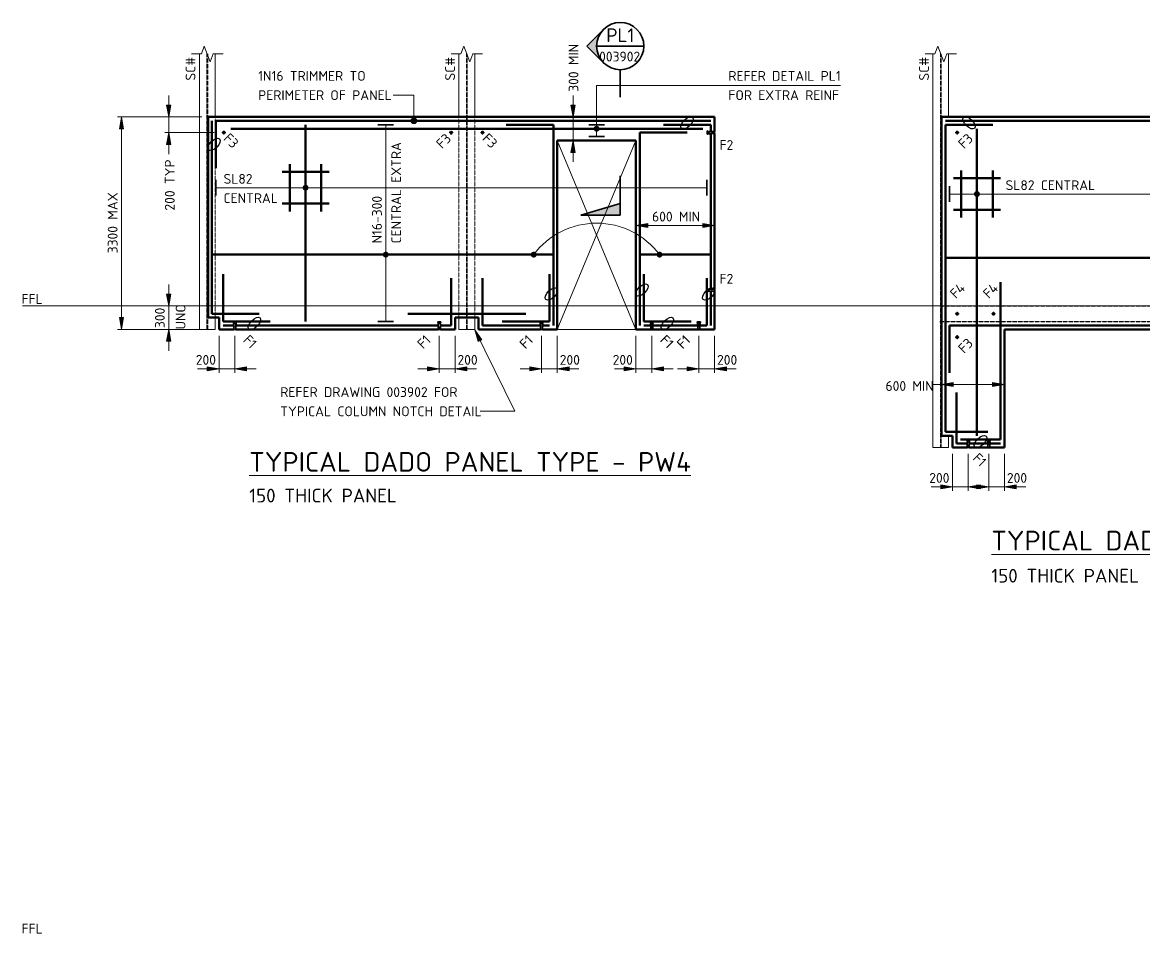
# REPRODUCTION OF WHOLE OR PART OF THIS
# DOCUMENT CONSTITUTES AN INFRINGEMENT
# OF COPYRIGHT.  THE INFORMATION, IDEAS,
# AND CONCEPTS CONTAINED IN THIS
# Model space of a CAD drawing. Header units: millimetres. Extents: x 1456 to 41506, y -3340 to 17135.
# Drawn here: x 2456 to 16710, y -3340 to 8235 of the extents above; entities that cross this region are included whole.
import ezdxf

# ---------------------------------------------------------------- set-up
doc = ezdxf.new("R2010")
doc.units = ezdxf.units.MM
doc.linetypes.add('Hidden', pattern=[4, 3, -1])
for name, color, linetype, lineweight in [('A-000-T_TEXT', 231, 'Continuous', 13), ('A-010-D_DIM', 211, 'Continuous', 13), ('A-010-D_DIM-50', 211, 'Continuous', 13), ('A-010-M_LINE', 90, 'Continuous', 13), ('A-060-M_DETAIL', 3, 'Continuous', 25), ('Z-000-T_TEXT', 131, 'Continuous', 25), ('Z-060-M_DETAIL', 92, 'Continuous', 25)]:
    doc.layers.add(name, color=color, linetype=linetype, lineweight=lineweight)
doc.styles.add('ISOCPEUR', font='isocpeur.ttf', dxfattribs={"height": 125})
doc.styles.add('ISOCPEUR_1', font='isocpeur.ttf', dxfattribs={"height": 250})
doc.styles.add('ISOCPEUR_2', font='isocpeur.ttf', dxfattribs={"height": 175})
doc.styles.add('ISOCPEUR_3', font='isocpeur.ttf', dxfattribs={"height": 125})
doc.dimstyles.new('2_5___Arrow_Tick', dxfattribs={"dimscale": 304.8, "dimtxt": 124.497647, "dimasz": 0.492126, "dimexe": 0.164042, "dimexo": 0.262467, "dimgap": 0.04101, "dimtad": 1, "dimdec": 0, "dimzin": 0, "dimdsep": 46, "dimtxsty": 'ISOCPEUR', "dimsah": 1, "dimcen": 0.09, "dimadec": 0, "dimazin": 0, "dimtfac": 1, "dimtdec": 4, "dimtix": 1, "dimtmove": 0, "dimatfit": 3, "dimfxl": 1, "dimtvp": 1, "dimtolj": 1, "dimtzin": 0, "dimlwd": 18, "dimlwe": 18, "dimarcsym": 2})
doc.dimstyles.new('2_5___Arrow_Tick_1', dxfattribs={"dimscale": 304.8, "dimtxt": 124.497647, "dimasz": 0.492126, "dimexe": 0.164042, "dimexo": 0.262467, "dimgap": 0.04101, "dimtad": 1, "dimdec": 0, "dimzin": 0, "dimdsep": 46, "dimtxsty": 'ISOCPEUR', "dimsah": 1, "dimcen": 0.09, "dimadec": 0, "dimazin": 0, "dimtfac": 1, "dimtdec": 4, "dimtix": 1, "dimtmove": 2, "dimatfit": 3, "dimfxl": 1, "dimtvp": 1, "dimtolj": 1, "dimtzin": 0, "dimlwd": 18, "dimlwe": 18, "dimarcsym": 2})
doc.dimstyles.new('2_5___Arrow_Tick_2', dxfattribs={"dimscale": 304.8, "dimtxt": 124.497647, "dimasz": 0.492126, "dimexe": 0.164042, "dimexo": 0.262467, "dimgap": 0.04101, "dimtad": 1, "dimdec": 0, "dimzin": 0, "dimdsep": 46, "dimtxsty": 'ISOCPEUR_3', "dimsah": 1, "dimcen": 0.09, "dimadec": 0, "dimazin": 0, "dimtfac": 1, "dimtdec": 4, "dimtix": 1, "dimtmove": 0, "dimatfit": 3, "dimfxl": 1, "dimtvp": 1, "dimtolj": 1, "dimtzin": 0, "dimlwd": 18, "dimlwe": 18, "dimarcsym": 2})
doc.dimstyles.new('2_5___Arrow_Tick_3', dxfattribs={"dimscale": 304.8, "dimtxt": 124.497647, "dimasz": 0.492126, "dimexe": 0.164042, "dimexo": 0.262467, "dimgap": 0.04101, "dimtad": 1, "dimdec": 0, "dimzin": 0, "dimdsep": 46, "dimtxsty": 'ISOCPEUR_3', "dimsah": 1, "dimcen": 0.09, "dimadec": 0, "dimazin": 0, "dimtfac": 1, "dimtdec": 4, "dimtix": 1, "dimtmove": 1, "dimatfit": 3, "dimfxl": 1, "dimtvp": 1, "dimtolj": 1, "dimtzin": 0, "dimlwd": 18, "dimlwe": 18, "dimarcsym": 2})

# ---------------------------------------------------------------- blocks, each defined once
blk = doc.blocks.new('FE1 - FE20095-4129573-S-3501 - _INDUSTRIAL_ TYPICAL DADO PANEL TYPES')
at = {"layer": 'Z-060-M_DETAIL', "lineweight": 35}
for p, q in [((21, 95), (-21, 95)), ((-21, 95), (-21, 90)), ((-21, 90), (-16, 85)), ((-16, 85), (-16, 81)), ((-16, 81), (-16, 69)), ((-16, 69), (-16, 65)), ((-16, 65), (-13, 62)), ((-13, 62), (-13, 0)), ((-13, 0), (-8, 0)), ((-8, 0), (8, 0)), ((13, 61), (16, 65)), ((13, 0), (13, 61)), ((16, 85), (21, 90)), ((16, 81), (16, 85)), ((16, 65), (16, 69)), ((21, 90), (21, 95)), ((8, 0), (13, 0))]:
    blk.add_line(p, q, dxfattribs=at)
at = {"layer": 'Z-060-M_DETAIL', "lineweight": 18}
for p, q in [((16, 81), (-16, 81)), ((-16, 69), (16, 69)), ((8, 35), (-8, 35)), ((-8, 35), (-8, 0)), ((8, 0), (8, 35)), ((16, 69), (16, 81))]:
    blk.add_line(p, q, dxfattribs=at)
blk = doc.blocks.new('NRP_Bolt Detailed Plan _v2_ - M20-3988875-S-3501 - _INDUSTRIAL_ TYPICAL DADO PANEL TYPES')
at = {"layer": 'Z-060-M_DETAIL'}
for p, q in [((-9, 15), (-17, 0)), ((-9, -15), (-17, 0)), ((9, 15), (-9, 15)), ((17, 0), (9, 15)), ((9, -15), (-9, -15)), ((17, 0), (9, -15))]:
    blk.add_line(p, q, dxfattribs=at)
at = {"layer": 'Z-060-M_DETAIL', "lineweight": 13}
for p, q in [((0, 0), (0, 25)), ((-25, 0), (0, 0)), ((0, 0), (0, -25)), ((25, 0), (0, 0))]:
    blk.add_line(p, q, dxfattribs=at)
at = {"layer": 'Z-060-M_DETAIL'}
blk.add_circle((0, 0), 10, dxfattribs=at)
blk = doc.blocks.new('NRP_Bolt Detailed Plan _v2_ - M20-1017941-S-3501 - _INDUSTRIAL_ TYPICAL DADO PANEL TYPES')
at = {"layer": 'Z-060-M_DETAIL', "lineweight": 13}
for p, q in [((-25, 0), (0, 0)), ((0, 0), (0, 25)), ((25, 0), (0, 0)), ((0, 0), (0, -25))]:
    blk.add_line(p, q, dxfattribs=at)
at = {"layer": 'Z-060-M_DETAIL'}
for p, q in [((-9, 15), (-17, 0)), ((9, 15), (-9, 15)), ((17, 0), (9, 15)), ((17, 0), (9, -15)), ((-9, -15), (-17, 0)), ((9, -15), (-9, -15))]:
    blk.add_line(p, q, dxfattribs=at)
blk.add_circle((0, 0), 10, dxfattribs=at)
blk = doc.blocks.new('FE1 - FE20095-4128119-S-3501 - _INDUSTRIAL_ TYPICAL DADO PANEL TYPES')
at = {"layer": 'Z-060-M_DETAIL', "lineweight": 18}
for p, q in [((-8, 0), (-8, -35)), ((8, -35), (8, 0)), ((16, -69), (-16, -69)), ((-16, -81), (16, -81)), ((-8, -35), (8, -35)), ((16, -81), (16, -69))]:
    blk.add_line(p, q, dxfattribs=at)
at = {"layer": 'Z-060-M_DETAIL', "lineweight": 35}
for p, q in [((8, 0), (-8, 0)), ((13, 0), (8, 0)), ((13, -61), (13, 0)), ((-16, -85), (-21, -90)), ((-21, -90), (-21, -95)), ((-21, -95), (21, -95)), ((-13, -62), (-16, -65)), ((-16, -65), (-16, -69)), ((-16, -69), (-16, -81)), ((-16, -81), (-16, -85)), ((-8, 0), (-13, 0)), ((-13, 0), (-13, -62)), ((16, -65), (13, -61)), ((16, -69), (16, -65)), ((16, -85), (16, -81)), ((21, -90), (16, -85)), ((21, -95), (21, -90))]:
    blk.add_line(p, q, dxfattribs=at)
blk = doc.blocks.new('NRP_Extent BN - 1-50-4129574-S-3501 - _INDUSTRIAL_ TYPICAL DADO PANEL TYPES')
at = {"layer": 'Z-060-M_DETAIL', "lineweight": 18}
blk.add_hatch(color=256, dxfattribs=at).paths.add_polyline_path([(-38, 0), (-36, -10), (-32, -19), (-27, -27), (-19, -32), (-10, -36), (0, -38), (10, -36), (19, -32), (27, -27), (32, -19), (36, -10), (37, 0), (36, 10), (32, 19), (27, 27), (19, 32), (10, 36), (0, 37), (-10, 36), (-19, 32), (-27, 27), (-32, 19), (-36, 10)])
at = {"layer": 'Z-060-M_DETAIL', "lineweight": 35}
for p, q in [((-100, 100), (-100, -100)), ((50, 100), (50, -100))]:
    blk.add_line(p, q, dxfattribs=at)
at = {"layer": 'Z-060-M_DETAIL', "lineweight": 18}
for q in [(-100, 0), (550, 0)]:
    blk.add_line((50, 0), q, dxfattribs=at)
blk = doc.blocks.new('NRP_Extent BN - 1-50-4193100-S-3501 - _INDUSTRIAL_ TYPICAL DADO PANEL TYPES')
at = {"layer": 'Z-060-M_DETAIL', "lineweight": 18}
blk.add_hatch(color=256, dxfattribs=at).paths.add_polyline_path([(0, -37), (10, -36), (19, -32), (27, -27), (32, -19), (36, -10), (38, 0), (36, 10), (32, 19), (27, 27), (19, 32), (10, 36), (0, 38), (-10, 36), (-19, 32), (-27, 27), (-32, 19), (-36, 10), (-37, 0), (-36, -10), (-32, -19), (-27, -27), (-19, -32), (-10, -36)])
at = {"layer": 'Z-060-M_DETAIL', "lineweight": 35}
for p, q in [((-1140, 100), (-1140, -100)), ((5100, 100), (5100, -100))]:
    blk.add_line(p, q, dxfattribs=at)
at = {"layer": 'Z-060-M_DETAIL', "lineweight": 18}
blk.add_line((5100, 0), (-1140, 0), dxfattribs=at)
blk = doc.blocks.new('NRP_Extent BN - 1-50-4193266-S-3501 - _INDUSTRIAL_ TYPICAL DADO PANEL TYPES')
at = {"layer": 'Z-060-M_DETAIL', "lineweight": 18}
blk.add_hatch(color=256, dxfattribs=at).paths.add_polyline_path([(0, 37), (-10, 36), (-19, 32), (-27, 27), (-32, 19), (-36, 10), (-38, 0), (-36, -10), (-32, -19), (-27, -27), (-19, -32), (-10, -36), (0, -38), (10, -36), (19, -32), (27, -27), (32, -19), (36, -10), (37, 0), (36, 10), (32, 19), (27, 27), (19, 32), (10, 36)])
at = {"layer": 'Z-060-M_DETAIL', "lineweight": 35}
for p, q in [((-7000, -100), (-7000, 100)), ((350, -100), (350, 100))]:
    blk.add_line(p, q, dxfattribs=at)
at = {"layer": 'Z-060-M_DETAIL', "lineweight": 18}
blk.add_line((350, 0), (-7000, 0), dxfattribs=at)
blk = doc.blocks.new('NRP_Extent BN - 1-50-V1-S-3501 - _INDUSTRIAL_ TYPICAL DADO PANEL TYPES')
at = {"layer": 'Z-060-M_DETAIL', "lineweight": 18}
blk.add_hatch(color=256, dxfattribs=at).paths.add_polyline_path([(-38, 0), (-36, -10), (-32, -19), (-27, -27), (-19, -32), (-10, -36), (0, -38), (10, -36), (19, -32), (27, -27), (32, -19), (36, -10), (37, 0), (36, 10), (32, 19), (27, 27), (19, 32), (10, 36), (0, 37), (-10, 36), (-19, 32), (-27, 27), (-32, 19), (-36, 10)])
at = {"layer": 'Z-060-M_DETAIL', "lineweight": 35}
for p, q in [((-850, 100), (-850, -100)), ((1650, 100), (1650, -100))]:
    blk.add_line(p, q, dxfattribs=at)
at = {"layer": 'Z-060-M_DETAIL', "lineweight": 18}
blk.add_line((1650, 0), (-850, 0), dxfattribs=at)
blk = doc.blocks.new('NRP_Loop BN - NRP_Loop BN-4128125-S-3501 - _INDUSTRIAL_ TYPICAL DADO PANEL TYPES')
at = {"layer": 'Z-000-T_TEXT'}
blk.add_ellipse((0, 0), major_axis=(1.41, 1.41), ratio=0.5, dxfattribs=at)
blk = doc.blocks.new('DIMBLOCK12-S-3501 - _INDUSTRIAL_ TYPICAL DADO PANEL TYPES')
at = {"layer": 'A-010-D_DIM-50', "lineweight": 18}
for points in [[(11056, 3835), (10906, 3862), (10906, 3809)], [(11256, 3835), (11406, 3809), (11406, 3862)]]:
    blk.add_hatch(color=256, dxfattribs=at).paths.add_polyline_path(points)
for p, q in [((11056, 3835), (11056, 4255)), ((11256, 3835), (11256, 4255)), ((11056, 3835), (10906, 3862)), ((10906, 3862), (10906, 3809)), ((11406, 3862), (11256, 3835)), ((11406, 3809), (11406, 3862)), ((11529, 3835), (10784, 3835)), ((10906, 3809), (11056, 3835)), ((11056, 3835), (11056, 3785)), ((11256, 3835), (11406, 3809)), ((11256, 3835), (11256, 3785))]:
    blk.add_line(p, q, dxfattribs=at)
at = {"layer": 'A-010-D_DIM-50', "color": 0, "lineweight": 18, "insert": (11287, 4011), "char_height": 125, "width": 318.91, "attachment_point": 1, "line_spacing_factor": 1.149209, "style": 'ISOCPEUR'}
blk.add_mtext('200', dxfattribs=at)
blk = doc.blocks.new('DIMBLOCK13-S-3501 - _INDUSTRIAL_ TYPICAL DADO PANEL TYPES')
at = {"layer": 'A-010-D_DIM-50', "lineweight": 18}
for points in [[(9456, 7035), (9483, 7185), (9430, 7185)], [(9456, 6735), (9430, 6585), (9483, 6585)]]:
    blk.add_hatch(color=256, dxfattribs=at).paths.add_polyline_path(points)
for p, q in [((9456, 7308), (9456, 6463)), ((9483, 7185), (9430, 7185)), ((9430, 7185), (9456, 7035)), ((9456, 7035), (9483, 7185)), ((9456, 7035), (9406, 7035)), ((9456, 7035), (9482, 7035)), ((9456, 6735), (9406, 6735)), ((9456, 6735), (9430, 6585)), ((9483, 6585), (9456, 6735)), ((9456, 6735), (9482, 6735)), ((9430, 6585), (9483, 6585))]:
    blk.add_line(p, q, dxfattribs=at)
at = {"layer": 'A-010-D_DIM-50', "color": 0, "lineweight": 18, "insert": (9400, 7354), "char_height": 125, "width": 709.64, "attachment_point": 1, "rotation": 90, "line_spacing_factor": 1.149209, "style": 'ISOCPEUR'}
blk.add_mtext('300 MIN', dxfattribs=at)
blk = doc.blocks.new('DIMBLOCK14-S-3501 - _INDUSTRIAL_ TYPICAL DADO PANEL TYPES')
at = {"layer": 'A-010-D_DIM-50', "lineweight": 18}
for points in [[(10256, 3835), (10106, 3862), (10106, 3809)], [(10456, 3835), (10606, 3809), (10606, 3862)]]:
    blk.add_hatch(color=256, dxfattribs=at).paths.add_polyline_path(points)
for p, q in [((10256, 3835), (10256, 4255)), ((10456, 3835), (10456, 4255)), ((10256, 3835), (10106, 3862)), ((10106, 3862), (10106, 3809)), ((10606, 3862), (10456, 3835)), ((10606, 3809), (10606, 3862)), ((9984, 3835), (10729, 3835)), ((10106, 3809), (10256, 3835)), ((10256, 3835), (10256, 3785)), ((10456, 3835), (10606, 3809)), ((10456, 3835), (10456, 3785))]:
    blk.add_line(p, q, dxfattribs=at)
at = {"layer": 'A-010-D_DIM-50', "color": 0, "lineweight": 18, "insert": (9960, 4011), "char_height": 125, "width": 318.91, "attachment_point": 1, "line_spacing_factor": 1.149209, "style": 'ISOCPEUR'}
blk.add_mtext('200', dxfattribs=at)
blk = doc.blocks.new('DIMBLOCK15-S-3501 - _INDUSTRIAL_ TYPICAL DADO PANEL TYPES')
at = {"layer": 'A-010-D_DIM-50', "lineweight": 18}
for points in [[(9056, 3835), (8906, 3862), (8906, 3809)], [(9256, 3835), (9406, 3809), (9406, 3862)]]:
    blk.add_hatch(color=256, dxfattribs=at).paths.add_polyline_path(points)
for p, q in [((9056, 3835), (9056, 4255)), ((9256, 3835), (9256, 4255)), ((9056, 3835), (8906, 3862)), ((8906, 3862), (8906, 3809)), ((9406, 3862), (9256, 3835)), ((9406, 3809), (9406, 3862)), ((9529, 3835), (8784, 3835)), ((8906, 3809), (9056, 3835)), ((9056, 3835), (9056, 3785)), ((9256, 3835), (9406, 3809)), ((9256, 3835), (9256, 3785))]:
    blk.add_line(p, q, dxfattribs=at)
at = {"layer": 'A-010-D_DIM-50', "color": 0, "lineweight": 18, "insert": (9287, 4011), "char_height": 125, "width": 318.91, "attachment_point": 1, "line_spacing_factor": 1.149209, "style": 'ISOCPEUR'}
blk.add_mtext('200', dxfattribs=at)
blk = doc.blocks.new('DIMBLOCK16-S-3501 - _INDUSTRIAL_ TYPICAL DADO PANEL TYPES')
at = {"layer": 'A-010-D_DIM-50', "lineweight": 18}
for points in [[(10256, 5655), (10406, 5629), (10406, 5682)], [(11256, 5655), (11106, 5682), (11106, 5629)]]:
    blk.add_hatch(color=256, dxfattribs=at).paths.add_polyline_path(points)
for p, q in [((10406, 5682), (10256, 5655)), ((10256, 5655), (10256, 5681)), ((10256, 5655), (11256, 5655)), ((10256, 5655), (10406, 5629)), ((10256, 5655), (10256, 5605)), ((10406, 5629), (10406, 5682)), ((11256, 5655), (11106, 5682)), ((11106, 5682), (11106, 5629)), ((11106, 5629), (11256, 5655)), ((11256, 5655), (11256, 5681)), ((11256, 5655), (11256, 5605))]:
    blk.add_line(p, q, dxfattribs=at)
at = {"layer": 'A-010-D_DIM-50', "color": 0, "lineweight": 18, "insert": (10461, 5831), "char_height": 125, "width": 709.64, "attachment_point": 1, "line_spacing_factor": 1.149209, "style": 'ISOCPEUR_3'}
blk.add_mtext('\u200c600 MIN', dxfattribs=at)
blk = doc.blocks.new('DIMBLOCK17-S-3501 - _INDUSTRIAL_ TYPICAL DADO PANEL TYPES')
at = {"layer": 'A-010-D_DIM-50', "lineweight": 18}
for points in [[(7756, 3835), (7606, 3862), (7606, 3809)], [(7956, 3835), (8106, 3809), (8106, 3862)]]:
    blk.add_hatch(color=256, dxfattribs=at).paths.add_polyline_path(points)
for p, q in [((7756, 3835), (7756, 4255)), ((7956, 3835), (7956, 4255)), ((7756, 3835), (7606, 3862)), ((7606, 3862), (7606, 3809)), ((8106, 3862), (7956, 3835)), ((8106, 3809), (8106, 3862)), ((8229, 3835), (7484, 3835)), ((7606, 3809), (7756, 3835)), ((7756, 3835), (7756, 3785)), ((7956, 3835), (8106, 3809)), ((7956, 3835), (7956, 3785))]:
    blk.add_line(p, q, dxfattribs=at)
at = {"layer": 'A-010-D_DIM-50', "color": 0, "lineweight": 18, "insert": (7987, 4011), "char_height": 125, "width": 318.91, "attachment_point": 1, "line_spacing_factor": 1.149209, "style": 'ISOCPEUR'}
blk.add_mtext('200', dxfattribs=at)
blk = doc.blocks.new('NRP_Section Tag Dummy - NRP_Section Tag Dummy-4129611-S-3501 - _INDUSTRIAL_ TYPICAL DADO PANEL TYPES')
at = {"layer": 'Z-000-T_TEXT', "lineweight": 13}
blk.add_hatch(color=256, dxfattribs=at).paths.add_polyline_path([(0, 43), (10, 43), (0, 40)])
h = blk.add_hatch(color=256, dxfattribs=at)
edge = h.paths.add_edge_path()
edge.add_line((4.24, 4.24), (8.49, 0))
edge.add_line((8.49, 0), (4.24, -4.24))
edge.add_arc((0, 0), 6, 315, 405)
at = {"layer": 'Z-000-T_TEXT', "lineweight": 35}
for p, q in [((10, 43), (0, 40)), ((10, 43), (0, 43)), ((0, 33), (0, 43)), ((0, 6), (0, 13)), ((8.49, 0), (4.24, 4.24)), ((8.49, 0), (4.24, -4.24)), ((6, 0), (-6, 0))]:
    blk.add_line(p, q, dxfattribs=at)
for start, end in [(90, 270), (270, 90)]:
    blk.add_arc((0, 0), 6, start, end, dxfattribs=at)
blk = doc.blocks.new('NRP_Loop BN - NRP_Loop BN-4129612-S-3501 - _INDUSTRIAL_ TYPICAL DADO PANEL TYPES')
at = {"layer": 'Z-000-T_TEXT'}
blk.add_ellipse((0, 0), major_axis=(-1.41, 1.41), ratio=0.5, dxfattribs=at)
blk = doc.blocks.new('DIMBLOCK26-S-3501 - _INDUSTRIAL_ TYPICAL DADO PANEL TYPES')
at = {"layer": 'A-010-D_DIM-50', "lineweight": 18}
for points in [[(14741, 2335), (14591, 2362), (14591, 2309)], [(14941, 2335), (15091, 2309), (15091, 2362)]]:
    blk.add_hatch(color=256, dxfattribs=at).paths.add_polyline_path(points)
for p, q in [((14741, 2335), (14741, 2755)), ((14941, 2335), (14941, 2755)), ((15214, 2335), (14469, 2335)), ((14741, 2335), (14591, 2362)), ((14591, 2362), (14591, 2309)), ((14591, 2309), (14741, 2335)), ((14741, 2335), (14741, 2285)), ((15091, 2362), (14941, 2335)), ((14941, 2335), (15091, 2309)), ((14941, 2335), (14941, 2285)), ((15091, 2309), (15091, 2362))]:
    blk.add_line(p, q, dxfattribs=at)
at = {"layer": 'A-010-D_DIM-50', "color": 0, "lineweight": 18, "insert": (14972, 2511), "char_height": 125, "width": 318.91, "attachment_point": 1, "line_spacing_factor": 1.149209, "style": 'ISOCPEUR'}
blk.add_mtext('200', dxfattribs=at)
blk = doc.blocks.new('DIMBLOCK27-S-3501 - _INDUSTRIAL_ TYPICAL DADO PANEL TYPES')
at = {"layer": 'A-010-D_DIM-50', "lineweight": 18}
for points in [[(14141, 3635), (14291, 3609), (14291, 3662)], [(14941, 3635), (14791, 3662), (14791, 3609)]]:
    blk.add_hatch(color=256, dxfattribs=at).paths.add_polyline_path(points)
for p, q in [((14141, 3635), (14141, 3685)), ((14291, 3662), (14141, 3635)), ((14941, 3635), (14141, 3635)), ((14141, 3635), (14291, 3609)), ((14141, 3635), (14141, 3609)), ((14291, 3609), (14291, 3662)), ((14941, 3635), (14791, 3662)), ((14791, 3662), (14791, 3609)), ((14791, 3609), (14941, 3635)), ((14941, 3635), (14941, 3685)), ((14941, 3635), (14941, 3609))]:
    blk.add_line(p, q, dxfattribs=at)
blk.add_ellipse((14021, 3635), major_axis=(521, 0), ratio=0.00008, start_param=0, end_param=1.570796, dxfattribs=at)
at = {"layer": 'A-010-D_DIM-50', "color": 0, "lineweight": 18, "insert": (13429, 3679), "char_height": 125, "width": 709.64, "attachment_point": 1, "line_spacing_factor": 1.149209, "style": 'ISOCPEUR_3'}
blk.add_mtext('\u200c600 MIN', dxfattribs=at)
blk = doc.blocks.new('DIMBLOCK28-S-3501 - _INDUSTRIAL_ TYPICAL DADO PANEL TYPES')
at = {"layer": 'A-010-D_DIM-50', "lineweight": 18}
for points in [[(14281, 2335), (14131, 2362), (14131, 2309)], [(14481, 2335), (14631, 2309), (14631, 2362)]]:
    blk.add_hatch(color=256, dxfattribs=at).paths.add_polyline_path(points)
for p, q in [((14281, 2335), (14281, 2755)), ((14481, 2335), (14481, 2755)), ((14009, 2335), (14754, 2335)), ((14281, 2335), (14131, 2362)), ((14131, 2362), (14131, 2309)), ((14131, 2309), (14281, 2335)), ((14281, 2335), (14281, 2285)), ((14631, 2362), (14481, 2335)), ((14481, 2335), (14631, 2309)), ((14481, 2335), (14481, 2285)), ((14631, 2309), (14631, 2362))]:
    blk.add_line(p, q, dxfattribs=at)
at = {"layer": 'A-010-D_DIM-50', "color": 0, "lineweight": 18, "insert": (13985, 2511), "char_height": 125, "width": 318.91, "attachment_point": 1, "line_spacing_factor": 1.149209, "style": 'ISOCPEUR'}
blk.add_mtext('200', dxfattribs=at)
blk = doc.blocks.new('DIMBLOCK30-S-3501 - _INDUSTRIAL_ TYPICAL DADO PANEL TYPES')
at = {"layer": 'A-010-D_DIM-50', "lineweight": 18}
for points in [[(3716, 7035), (3690, 6885), (3743, 6885)], [(3716, 4335), (3743, 4485), (3690, 4485)]]:
    blk.add_hatch(color=256, dxfattribs=at).paths.add_polyline_path(points)
for p, q in [((3716, 7035), (3666, 7035)), ((3716, 7035), (3690, 6885)), ((3716, 4335), (3716, 7035)), ((3743, 6885), (3716, 7035)), ((3716, 7035), (4736, 7035)), ((3690, 6885), (3743, 6885)), ((3743, 4485), (3690, 4485)), ((3690, 4485), (3716, 4335)), ((3716, 4335), (3743, 4485)), ((3716, 4335), (3666, 4335)), ((3716, 4335), (4876, 4335))]:
    blk.add_line(p, q, dxfattribs=at)
at = {"layer": 'A-010-D_DIM-50', "color": 0, "lineweight": 18, "insert": (3541, 5302), "char_height": 125, "width": 919.37, "attachment_point": 1, "rotation": 90, "line_spacing_factor": 1.149209, "style": 'ISOCPEUR'}
blk.add_mtext('3300 MAX', dxfattribs=at)
blk = doc.blocks.new('DIMBLOCK31-S-3501 - _INDUSTRIAL_ TYPICAL DADO PANEL TYPES')
at = {"layer": 'A-010-D_DIM-50', "lineweight": 18}
for points in [[(4316, 4635), (4343, 4785), (4290, 4785)], [(4316, 4335), (4290, 4185), (4343, 4185)]]:
    blk.add_hatch(color=256, dxfattribs=at).paths.add_polyline_path(points)
for p, q in [((4316, 4063), (4316, 4908)), ((4343, 4785), (4290, 4785)), ((4290, 4785), (4316, 4635)), ((4316, 4635), (4343, 4785)), ((4316, 4635), (4290, 4635)), ((4316, 4635), (4366, 4635)), ((4316, 4335), (4266, 4335)), ((4316, 4335), (4290, 4185)), ((4343, 4185), (4316, 4335)), ((4316, 4335), (4876, 4335)), ((4290, 4185), (4343, 4185))]:
    blk.add_line(p, q, dxfattribs=at)
at = {"layer": 'A-010-D_DIM-50', "color": 0, "lineweight": 18, "char_height": 125, "attachment_point": 1, "rotation": 90, "line_spacing_factor": 1.149209, "style": 'ISOCPEUR'}
for s, insert, width in [('300', (4141, 4352), 318.91), ('UNO', (4405, 4334), 362)]:
    blk.add_mtext(s, dxfattribs=dict(at, insert=insert, width=width))
blk = doc.blocks.new('DIMBLOCK32-S-3501 - _INDUSTRIAL_ TYPICAL DADO PANEL TYPES')
at = {"layer": 'A-010-D_DIM-50', "lineweight": 18}
for points in [[(4956, 3835), (4806, 3862), (4806, 3809)], [(5156, 3835), (5306, 3809), (5306, 3862)]]:
    blk.add_hatch(color=256, dxfattribs=at).paths.add_polyline_path(points)
for p, q in [((4956, 3835), (4956, 4255)), ((5156, 3835), (5156, 4255)), ((4956, 3835), (4806, 3862)), ((4806, 3862), (4806, 3809)), ((5306, 3862), (5156, 3835)), ((5306, 3809), (5306, 3862)), ((4684, 3835), (5429, 3835)), ((4806, 3809), (4956, 3835)), ((4956, 3835), (4956, 3785)), ((5156, 3835), (5306, 3809)), ((5156, 3835), (5156, 3785))]:
    blk.add_line(p, q, dxfattribs=at)
at = {"layer": 'A-010-D_DIM-50', "color": 0, "lineweight": 18, "insert": (4660, 4011), "char_height": 125, "width": 318.91, "attachment_point": 1, "line_spacing_factor": 1.149209, "style": 'ISOCPEUR'}
blk.add_mtext('200', dxfattribs=at)
blk = doc.blocks.new('DIMBLOCK33-S-3501 - _INDUSTRIAL_ TYPICAL DADO PANEL TYPES')
at = {"layer": 'A-010-D_DIM-50', "lineweight": 18}
for points in [[(4316, 7035), (4343, 7185), (4290, 7185)], [(4316, 6835), (4290, 6685), (4343, 6685)]]:
    blk.add_hatch(color=256, dxfattribs=at).paths.add_polyline_path(points)
for p, q in [((4316, 6563), (4316, 7308)), ((4343, 7185), (4290, 7185)), ((4290, 7185), (4316, 7035)), ((4316, 7035), (4343, 7185)), ((4316, 7035), (4266, 7035)), ((4316, 7035), (4736, 7035)), ((4316, 6835), (4266, 6835)), ((4316, 6835), (4290, 6685)), ((4343, 6685), (4316, 6835)), ((4316, 6835), (4896, 6835)), ((4290, 6685), (4343, 6685))]:
    blk.add_line(p, q, dxfattribs=at)
at = {"layer": 'A-010-D_DIM-50', "color": 0, "lineweight": 18, "insert": (4267, 5845), "char_height": 125, "width": 784.34, "attachment_point": 1, "rotation": 90, "line_spacing_factor": 1.149209, "style": 'ISOCPEUR'}
blk.add_mtext('200 TYP', dxfattribs=at)

msp = doc.modelspace()

# ---------------------------------------------------------------- hatches: boundary and pattern name
at = {"layer": 'A-000-T_TEXT', "lineweight": 18}
h = msp.add_hatch(color=7, dxfattribs=at)
edge = h.paths.add_edge_path()
edge.add_arc((7433.3, 6986), 37.5, 0, 360)
msp.add_hatch(color=7, dxfattribs=at).paths.add_polyline_path([(8207.3, 4328.1), (8249.7, 4181.8), (8297.1, 4205.1)])
at = {"layer": 'Z-060-M_DETAIL'}
for points in [[(8956.4, 5247.8), (8966.1, 5249.1), (8975.1, 5252.9), (8982.9, 5258.8), (8988.8, 5266.6), (8992.6, 5275.6), (8993.9, 5285.3), (8992.6, 5295), (8988.8, 5304.1), (8982.9, 5311.8), (8975.1, 5317.8), (8966.1, 5321.6), (8956.4, 5322.8), (8946.7, 5321.6), (8937.6, 5317.8), (8929.8, 5311.8), (8923.9, 5304.1), (8920.1, 5295), (8918.9, 5285.3), (8920.1, 5275.6), (8923.9, 5266.6), (8929.8, 5258.8), (8937.6, 5252.9), (8946.7, 5249.1)], [(10556.4, 5247.8), (10566.1, 5249.1), (10575.1, 5252.9), (10582.9, 5258.8), (10588.8, 5266.6), (10592.6, 5275.6), (10593.9, 5285.3), (10592.6, 5295), (10588.8, 5304.1), (10582.9, 5311.8), (10575.1, 5317.8), (10566.1, 5321.6), (10556.4, 5322.8), (10546.7, 5321.6), (10537.6, 5317.8), (10529.8, 5311.8), (10523.9, 5304.1), (10520.1, 5295), (10518.9, 5285.3), (10520.1, 5275.6), (10523.9, 5266.6), (10529.8, 5258.8), (10537.6, 5252.9), (10546.7, 5249.1)]]:
    msp.add_hatch(color=7, dxfattribs=at).paths.add_polyline_path(points)

# ---------------------------------------------------------------- linework, layer by layer
at = {"layer": 'A-000-T_TEXT', "color": 250, "lineweight": 18}
for p, q in [((7174.8, 7311.5), (7171.5, 7311.5)), ((7433.3, 7311.5), (7174.8, 7311.5)), ((7433.3, 6986), (7433.3, 7311.5)), ((8207.3, 4328.1), (8249.7, 4181.8)), ((8297.1, 4205.1), (8207.3, 4328.1)), ((8207.3, 4328.1), (8714.5, 3294.7)), ((8249.7, 4181.8), (8297.1, 4205.1)), ((8307.6, 3294.7), (8276.1, 3294.7)), ((8714.5, 3294.7), (8307.6, 3294.7))]:
    msp.add_line(p, q, dxfattribs=at)
msp.add_circle((7433.3, 6986), 37.5, dxfattribs=at)
at = {"layer": 'A-010-M_LINE', "lineweight": 18}
for p, q in [((4768.9, 7935.3), (4731.4, 7835.3)), ((4768.9, 7935.3), (4843.9, 7735.3)), ((8068.9, 7935.3), (8031.4, 7835.3)), ((8068.9, 7935.3), (8143.9, 7735.3)), ((14093.9, 7935.3), (14056.4, 7835.3)), ((14093.9, 7935.3), (14168.9, 7735.3)), ((4731.4, 7835.3), (4606.4, 7835.3)), ((4706.4, 4335.3), (4706.4, 7835.3)), ((4843.9, 7735.3), (4881.4, 7835.3)), ((4881.4, 7835.3), (5006.4, 7835.3)), ((4906.4, 7035.3), (4906.4, 7835.3)), ((8031.4, 7835.3), (7906.4, 7835.3)), ((8006.4, 7035.3), (8006.4, 7835.3)), ((8143.9, 7735.3), (8181.4, 7835.3)), ((8181.4, 7835.3), (8306.4, 7835.3)), ((8206.4, 7035.3), (8206.4, 7835.3)), ((14056.4, 7835.3), (13931.4, 7835.3)), ((14031.4, 2835.3), (14031.4, 7835.3)), ((14168.9, 7735.3), (14206.4, 7835.3)), ((14206.4, 7835.3), (14331.4, 7835.3)), ((14231.4, 7035.3), (14231.4, 7835.3)), ((12856.4, 7435.3), (9756.4, 7435.3)), ((9256.4, 4335.3), (10256.4, 6735.3)), ((9256.4, 6735.3), (10256.4, 4335.3)), ((2456.4, 4635.3), (33621.4, 4635.3)), ((4906.4, 4335.3), (4906.4, 4485.3)), ((8006.4, 4335.3), (8006.4, 4485.3)), ((8206.4, 4335.3), (8206.4, 4485.3)), ((4906.4, 4335.3), (4706.4, 4335.3)), ((8206.4, 4335.3), (8006.4, 4335.3)), ((9256.4, 4335.3), (10256.4, 4335.3)), ((14231.4, 2835.3), (14231.4, 2985.3)), ((14231.4, 2835.3), (14031.4, 2835.3))]:
    msp.add_line(p, q, dxfattribs=at)
at = {"layer": 'A-010-M_LINE', "linetype": 'Hidden', "lineweight": 18}
for p, q in [((4801.4, 7835.3), (4801.4, 4335.3)), ((4811.4, 7835.3), (4811.4, 4335.3)), ((8101.4, 7835.3), (8101.4, 4335.3)), ((8111.4, 7835.3), (8111.4, 4335.3)), ((14126.4, 7835.3), (14126.4, 2835.3)), ((14136.4, 7835.3), (14136.4, 2835.3)), ((4906.4, 4485.3), (4906.4, 7035.3)), ((8006.4, 4485.3), (8006.4, 7035.3)), ((8206.4, 4485.3), (8206.4, 7035.3))]:
    msp.add_line(p, q, dxfattribs=at)
at = {"layer": 'A-010-M_LINE', "lineweight": 50}
for p, q in [((4816.4, 7035.3), (11256.4, 7035.3)), ((4816.4, 4485.3), (4816.4, 7035.3)), ((4866.4, 4535.3), (4866.4, 6985.3)), ((4916.4, 6985.3), (11206.4, 6985.3)), ((4916.4, 6985.3), (4916.4, 6385.3)), ((11256.4, 6848.3), (11256.4, 7035.3)), ((14141.4, 2985.3), (14141.4, 7035.3)), ((14141.4, 7035.3), (21691.4, 7035.3)), ((14191.4, 6985.3), (21641.4, 6985.3)), ((9718.9, 6885.3), (5106.4, 6885.3)), ((6056.4, 4435.3), (6056.4, 6935.3)), ((8606.4, 6935.3), (9206.4, 6935.3)), ((9206.4, 6935.3), (9206.4, 4385.3)), ((11106.4, 6885.3), (9793.9, 6885.3)), ((10606.4, 6935.3), (11206.4, 6935.3)), ((11206.4, 6848.3), (11206.4, 6935.3)), ((14191.4, 3035.3), (14191.4, 6935.3)), ((14791.4, 6935.3), (14191.4, 6935.3)), ((14591.4, 6885.3), (14591.4, 2985.3)), ((10256.4, 6735.3), (9256.4, 6735.3)), ((9256.4, 6735.3), (9256.4, 4335.3)), ((10256.4, 4335.3), (10256.4, 6735.3)), ((10306.4, 4385.3), (10306.4, 6835.3)), ((10306.4, 6835.3), (10906.4, 6835.3)), ((11206.4, 4848.3), (11206.4, 6822.3)), ((11256.4, 4848.3), (11256.4, 6822.3)), ((5856.4, 6435.3), (5856.4, 5835.3)), ((6256.4, 6435.3), (6256.4, 5835.3)), ((5756.4, 6335.3), (6356.4, 6335.3)), ((14391.4, 6355.3), (14391.4, 5755.3)), ((14791.4, 6355.3), (14791.4, 5755.3)), ((14891.4, 6255.3), (14291.4, 6255.3)), ((5756.4, 5935.3), (6356.4, 5935.3)), ((14891.4, 5855.3), (14291.4, 5855.3)), ((4866.4, 5285.3), (9206.4, 5285.3)), ((10306.4, 5285.3), (11206.4, 5285.3)), ((14191.4, 5245.3), (21641.4, 5245.3)), ((5006.4, 4435.3), (5006.4, 5035.3)), ((9156.4, 5035.3), (9156.4, 4435.3)), ((10356.4, 5035.3), (10356.4, 4435.3)), ((7906.4, 4385.3), (7906.4, 4985.3)), ((8306.4, 4385.3), (8306.4, 4985.3)), ((11156.4, 4985.3), (11156.4, 4385.3)), ((14891.4, 2935.3), (14891.4, 4935.3)), ((11206.4, 4385.3), (11206.4, 4822.3)), ((11256.4, 4335.3), (11256.4, 4822.3)), ((4956.4, 4485.3), (4816.4, 4485.3)), ((5466.4, 4535.3), (4866.4, 4535.3)), ((4956.4, 4335.3), (4956.4, 4485.3)), ((5006.4, 4435.3), (5606.4, 4435.3)), ((7356.4, 4535.3), (8856.4, 4535.3)), ((7956.4, 4335.3), (7956.4, 4485.3)), ((7956.4, 4485.3), (8256.4, 4485.3)), ((8256.4, 4335.3), (8256.4, 4485.3)), ((9156.4, 4435.3), (8556.4, 4435.3)), ((10356.4, 4435.3), (10956.4, 4435.3)), ((4956.4, 4335.3), (5143.4, 4335.3)), ((5006.4, 4385.3), (5143.4, 4385.3)), ((5169.4, 4385.3), (7743.4, 4385.3)), ((5169.4, 4335.3), (7743.4, 4335.3)), ((7769.4, 4385.3), (7906.4, 4385.3)), ((7769.4, 4335.3), (7956.4, 4335.3)), ((8256.4, 4335.3), (9043.4, 4335.3)), ((8306.4, 4385.3), (9043.4, 4385.3)), ((9069.4, 4385.3), (9156.4, 4385.3)), ((9069.4, 4335.3), (9256.4, 4335.3)), ((10256.4, 4335.3), (11256.4, 4335.3)), ((10356.4, 4385.3), (11156.4, 4385.3)), ((21338.4, 4385.3), (14241.4, 4385.3)), ((14241.4, 4385.3), (14241.4, 3785.3)), ((14941.4, 2835.3), (14941.4, 4335.3)), ((14941.4, 4335.3), (21338.4, 4335.3)), ((14331.4, 2885.3), (14331.4, 3535.3)), ((14731.4, 3035.3), (14191.4, 3035.3)), ((14281.4, 2985.3), (14141.4, 2985.3)), ((14281.4, 2835.3), (14281.4, 2985.3)), ((14331.4, 2885.3), (14468.4, 2885.3)), ((14891.4, 2935.3), (14381.4, 2935.3)), ((14494.4, 2885.3), (14891.4, 2885.3)), ((14281.4, 2835.3), (14468.4, 2835.3)), ((14494.4, 2835.3), (14941.4, 2835.3))]:
    msp.add_line(p, q, dxfattribs=at)
at = {"layer": 'A-010-M_LINE', "linetype": 'Hidden', "lineweight": 25}
for p, q in [((14121.4, 4635.3), (21691.4, 4635.3)), ((14121.4, 4435.3), (21551.4, 4435.3))]:
    msp.add_line(p, q, dxfattribs=at)
at = {"layer": 'A-010-M_LINE', "lineweight": 18}
msp.add_arc((9756.4, 4685.3), 1000, 36.8699, 143.1301, dxfattribs=at)

# ---------------------------------------------------------------- block references
at = {"layer": 'Z-000-T_TEXT', "lineweight": 13, "xscale": 50, "yscale": 50, "zscale": 50, "rotation": 180}
msp.add_blockref('NRP_Section Tag Dummy - NRP_Section Tag Dummy-4129611-S-3501 - _INDUSTRIAL_ TYPICAL DADO PANEL TYPES', (10056.4, 7935.3), dxfattribs=at)
at = {"layer": 'Z-000-T_TEXT', "xscale": 50, "yscale": 50, "zscale": 50}
for p in [(10906.4, 6960.3), (4891.4, 6685.3), (9181.4, 4785.3), (10331.4, 4835.3), (11181.4, 4785.3), (5406.4, 4410.3), (10656.4, 4410.3), (14636.4, 2910.3)]:
    msp.add_blockref('NRP_Loop BN - NRP_Loop BN-4128125-S-3501 - _INDUSTRIAL_ TYPICAL DADO PANEL TYPES', p, dxfattribs=at)
at = {"layer": 'Z-000-T_TEXT', "xscale": 50, "yscale": 50, "zscale": 50, "rotation": 180}
msp.add_blockref('NRP_Loop BN - NRP_Loop BN-4129612-S-3501 - _INDUSTRIAL_ TYPICAL DADO PANEL TYPES', (14491.4, 6960.3), dxfattribs=at)
at = {"layer": 'Z-060-M_DETAIL', "lineweight": 18}
for name, p, rotation in [('NRP_Extent BN - 1-50-4129574-S-3501 - _INDUSTRIAL_ TYPICAL DADO PANEL TYPES', (9756.4, 6885.3), 89.9999999999999), ('NRP_Extent BN - 1-50-V1-S-3501 - _INDUSTRIAL_ TYPICAL DADO PANEL TYPES', (7075.9, 5285.3), 89.9999999999999), ('FE1 - FE20095-4129573-S-3501 - _INDUSTRIAL_ TYPICAL DADO PANEL TYPES', (11256.4, 6835.3), 90.00000000000031), ('NRP_Extent BN - 1-50-4193266-S-3501 - _INDUSTRIAL_ TYPICAL DADO PANEL TYPES', (14591.4, 6055.3), 180), ('FE1 - FE20095-4129573-S-3501 - _INDUSTRIAL_ TYPICAL DADO PANEL TYPES', (11256.4, 4835.3), 90.00000000000031)]:
    msp.add_blockref(name, p, dxfattribs=dict(at, rotation=rotation))
at = {"layer": 'Z-060-M_DETAIL'}
for p in [(5016.4, 6835.3), (8306.4, 6835.3), (14341.4, 6835.3), (14341.4, 4235.3)]:
    msp.add_blockref('NRP_Bolt Detailed Plan _v2_ - M20-1017941-S-3501 - _INDUSTRIAL_ TYPICAL DADO PANEL TYPES', p, dxfattribs=at)
at = {"layer": 'Z-060-M_DETAIL', "rotation": 180}
for p in [(7906.4, 6835.3), (14341.4, 4535.3), (14801.4, 4535.3)]:
    msp.add_blockref('NRP_Bolt Detailed Plan _v2_ - M20-3988875-S-3501 - _INDUSTRIAL_ TYPICAL DADO PANEL TYPES', p, dxfattribs=at)
at = {"layer": 'Z-060-M_DETAIL', "lineweight": 18}
for name, p in [('NRP_Extent BN - 1-50-4193100-S-3501 - _INDUSTRIAL_ TYPICAL DADO PANEL TYPES', (6056.4, 6135.3)), ('FE1 - FE20095-4129573-S-3501 - _INDUSTRIAL_ TYPICAL DADO PANEL TYPES', (7756.4, 4335.3)), ('FE1 - FE20095-4129573-S-3501 - _INDUSTRIAL_ TYPICAL DADO PANEL TYPES', (9056.4, 4335.3)), ('FE1 - FE20095-4129573-S-3501 - _INDUSTRIAL_ TYPICAL DADO PANEL TYPES', (11056.4, 4335.3)), ('FE1 - FE20095-4129573-S-3501 - _INDUSTRIAL_ TYPICAL DADO PANEL TYPES', (14741.4, 2835.3))]:
    msp.add_blockref(name, p, dxfattribs=at)
at = {"layer": 'Z-060-M_DETAIL', "lineweight": 35, "rotation": 180}
for p in [(5156.4, 4335.3), (10456.4, 4335.3), (14481.4, 2835.3)]:
    msp.add_blockref('FE1 - FE20095-4128119-S-3501 - _INDUSTRIAL_ TYPICAL DADO PANEL TYPES', p, dxfattribs=at)

# ---------------------------------------------------------------- texts
at = {"layer": 'A-000-T_TEXT', "color": 7, "lineweight": 18, "char_height": 125, "attachment_point": 1, "rotation": 90, "style": 'ISOCPEUR'}
for s, insert, width in [('SC#', (4530.9, 7496.4), 364.768), ('SC#', (7830.9, 7496.4), 364.768), ('SC#', (13855.9, 7496.4), 364.768), ('CENTRAL EXTRA', (7145.8, 5426.9), 1535.232), ('N16-300', (6901.1, 5426.9), 737.552)]:
    msp.add_mtext(s, dxfattribs=dict(at, insert=insert, width=width))
at = {"layer": 'A-000-T_TEXT', "color": 7, "lineweight": 18, "attachment_point": 1}
for s, insert, char_height, width, style in [('1N16 TRIMMER TO', (5452.8, 7618.7), 125, 1591.35, 'ISOCPEUR'), ('REFER DETAIL PL1', (11431.2, 7618.7), 125, 1691.561, 'ISOCPEUR'), ('PERIMETER OF PANEL', (5452.8, 7374), 125, 1992.193, 'ISOCPEUR'), ('FOR EXTRA REINF', (11431.2, 7374), 125, 1655.485, 'ISOCPEUR'), ('SL82 ', (5013.1, 6310.2), 125, 537.131, 'ISOCPEUR'), ('SL82 CENTRAL', (14955.2, 6230.2), 125, 1358.86, 'ISOCPEUR'), ('CENTRAL', (5013.1, 6065.4), 125, 821.73, 'ISOCPEUR'), ('FFL', (2444.2, 4785.1), 125, 324.683, 'ISOCPEUR'), ('REFER DRAWING 003902 FOR ', (5733.9, 3601.9), 125, 2761.813, 'ISOCPEUR'), ('TYPICAL COLUMN NOTCH DETAIL', (5733.9, 3357.2), 125, 2990.294, 'ISOCPEUR'), ('\\LTYPICAL DADO PANEL TYPE - PW4', (5339.9, 2777.8), 250, 6609.913, 'ISOCPEUR_1'), ('150 THICK PANEL', (5339.9, 2311.9), 175, 2224.683, 'ISOCPEUR_2'), ('\\LTYPICAL DADO PANEL TYPE - PW5', (14774.3, 1777.8), 250, 6581.854, 'ISOCPEUR_1'), ('150 THICK PANEL', (14774.3, 1293.7), 175, 2224.683, 'ISOCPEUR_2'), ('FFL', (2444.2, -3214.9), 125, 324.683, 'ISOCPEUR')]:
    msp.add_mtext(s, dxfattribs=dict(at, insert=insert, char_height=char_height, width=width, style=style))
at = {"layer": 'A-060-M_DETAIL', "lineweight": 13, "char_height": 125, "attachment_point": 1, "style": 'ISOCPEUR'}
for s, insert, width, rotation in [('F3', (5091.2, 6839.6), 216.456, 315), ('F3', (7703.6, 6710.2), 216.456, 45), ('F3', (8381.2, 6839.6), 216.456, 315), ('F3', (14338.6, 6710.2), 216.456, 45), ('F4', (14235, 4806.7), 228.481, 45), ('F4', (14655, 4806.7), 228.481, 45), ('F1', (5340.5, 4277.8), 184.388, 315), ('F1', (7463, 4167.1), 184.388, 45), ('F1', (8763, 4167.1), 184.388, 45), ('F1', (10640.5, 4277.8), 184.388, 315), ('F1', (10763, 4167.1), 184.388, 45), ('F3', (14338.6, 4110.2), 216.456, 45), ('F1', (14615.5, 2777.8), 184.388, 315)]:
    msp.add_mtext(s, dxfattribs=dict(at, insert=insert, width=width, rotation=rotation))
at = {"layer": 'A-060-M_DETAIL', "lineweight": 13, "char_height": 125, "width": 216.456, "attachment_point": 1, "style": 'ISOCPEUR'}
for insert in [(11318.6, 6740.8), (11318.6, 5040.8)]:
    msp.add_mtext('F2', dxfattribs=dict(at, insert=insert))
at = {"layer": 'Z-000-T_TEXT', "lineweight": 13, "attachment_point": 1}
for s, insert, char_height, width, style in [('PL1', (9878.6, 8160.3), 175, 428.903, 'ISOCPEUR_2'), ('003902', (9787.6, 7864), 125, 649.367, 'ISOCPEUR')]:
    msp.add_mtext(s, dxfattribs=dict(at, insert=insert, char_height=char_height, width=width, style=style))

# ---------------------------------------------------------------- dimensions: what is measured, and where the dimension line sits
at = {"layer": 'A-010-D_DIM', "lineweight": 18}
for base, p1, p2, override, picture, middle in [((9456.4, 6735.3), (9562.4, 7035.3), (9562.4, 6735.3), {"dimpost": '<>MIN', "dimfxl": 300}, 'DIMBLOCK13-S-3501 - _INDUSTRIAL_ TYPICAL DADO PANEL TYPES', (9483.6, 7709)), ((4316.4, 7035.3), (4976.4, 6835.3), (4816.4, 7035.3), {"dimpost": '<>TYP', "dimfxl": 256.124969}, 'DIMBLOCK33-S-3501 - _INDUSTRIAL_ TYPICAL DADO PANEL TYPES', (4349.9, 6237.1))]:
    dim = msp.add_linear_dim(base=base, p1=p1, p2=p2, angle=90, dimstyle='2_5___Arrow_Tick_1', override=override, dxfattribs=at)
    dim.commit()
    dim.dimension.update_dxf_attribs({"geometry": picture, "text_midpoint": middle, "dimtype": 160, "text_rotation": 90})
for base, p2, text, override, picture, middle in [((3716.4, 7035.3), (4816.4, 7035.3), '3300 MAX', {"dimpost": '<>', "dimfxl": 2703.627193}, 'DIMBLOCK30-S-3501 - _INDUSTRIAL_ TYPICAL DADO PANEL TYPES', (3641.3, 5685.3)), ((4316.4, 4635.3), (4210.3, 4635.3), '<>\\XUNO', {"dimpost": '<>', "dimfxl": 804.123437}, 'DIMBLOCK31-S-3501 - _INDUSTRIAL_ TYPICAL DADO PANEL TYPES', (4316.4, 4485.3))]:
    dim = msp.add_linear_dim(base=base, p1=(4956.4, 4335.3), p2=p2, angle=90, text=text, dimstyle='2_5___Arrow_Tick', override=override, dxfattribs=at)
    dim.commit()
    dim.dimension.update_dxf_attribs({"geometry": picture, "text_midpoint": middle})
dim = msp.add_linear_dim(base=(11256.4, 5655.3), p1=(10256.4, 5761.4), p2=(11256.4, 5761.4), text='\u200c600 MIN', dimstyle='2_5___Arrow_Tick_2', override={"dimpost": '<>', "dimfxl": 1000}, dxfattribs=at)
dim.commit()
dim.dimension.update_dxf_attribs({"geometry": 'DIMBLOCK16-S-3501 - _INDUSTRIAL_ TYPICAL DADO PANEL TYPES', "text_midpoint": (10756.4, 5742.1)})
for base, p1, p2, picture, middle in [((5156.4, 3835.3), (4956.4, 4335.3), (5156.4, 4335.3), 'DIMBLOCK32-S-3501 - _INDUSTRIAL_ TYPICAL DADO PANEL TYPES', (4819.7, 3927.8)), ((7756.4, 3835.3), (7956.4, 4335.3), (7756.4, 4335.3), 'DIMBLOCK17-S-3501 - _INDUSTRIAL_ TYPICAL DADO PANEL TYPES', (8146.2, 3927.8)), ((9056.4, 3835.3), (9256.4, 4335.3), (9056.4, 4335.3), 'DIMBLOCK15-S-3501 - _INDUSTRIAL_ TYPICAL DADO PANEL TYPES', (9446.2, 3927.8)), ((10456.4, 3835.3), (10256.4, 4335.3), (10456.4, 4335.3), 'DIMBLOCK14-S-3501 - _INDUSTRIAL_ TYPICAL DADO PANEL TYPES', (10119.7, 3927.8)), ((11056.4, 3835.3), (11256.4, 4335.3), (11056.4, 4335.3), 'DIMBLOCK12-S-3501 - _INDUSTRIAL_ TYPICAL DADO PANEL TYPES', (11446.2, 3927.8)), ((14481.4, 2335.3), (14281.4, 2835.3), (14481.4, 2835.3), 'DIMBLOCK28-S-3501 - _INDUSTRIAL_ TYPICAL DADO PANEL TYPES', (14144.7, 2427.8)), ((14741.4, 2335.3), (14941.4, 2835.3), (14741.4, 2835.3), 'DIMBLOCK26-S-3501 - _INDUSTRIAL_ TYPICAL DADO PANEL TYPES', (15131.2, 2427.8))]:
    dim = msp.add_linear_dim(base=base, p1=p1, p2=p2, dimstyle='2_5___Arrow_Tick_1', override={"dimpost": '<>', "dimfxl": 200}, dxfattribs=at)
    dim.commit()
    dim.dimension.update_dxf_attribs({"geometry": picture, "text_midpoint": middle, "dimtype": 160})
dim = msp.add_linear_dim(base=(14141.4, 3635.3), p1=(14941.4, 3529.3), p2=(14141.4, 3529.3), text='\u200c600 MIN', dimstyle='2_5___Arrow_Tick_3', override={"dimpost": '<>', "dimfxl": 800}, dxfattribs=at)
dim.commit()
dim.dimension.update_dxf_attribs({"geometry": 'DIMBLOCK27-S-3501 - _INDUSTRIAL_ TYPICAL DADO PANEL TYPES', "text_midpoint": (13784, 3595.6), "dimtype": 160})

doc.saveas('drawing.dxf')
